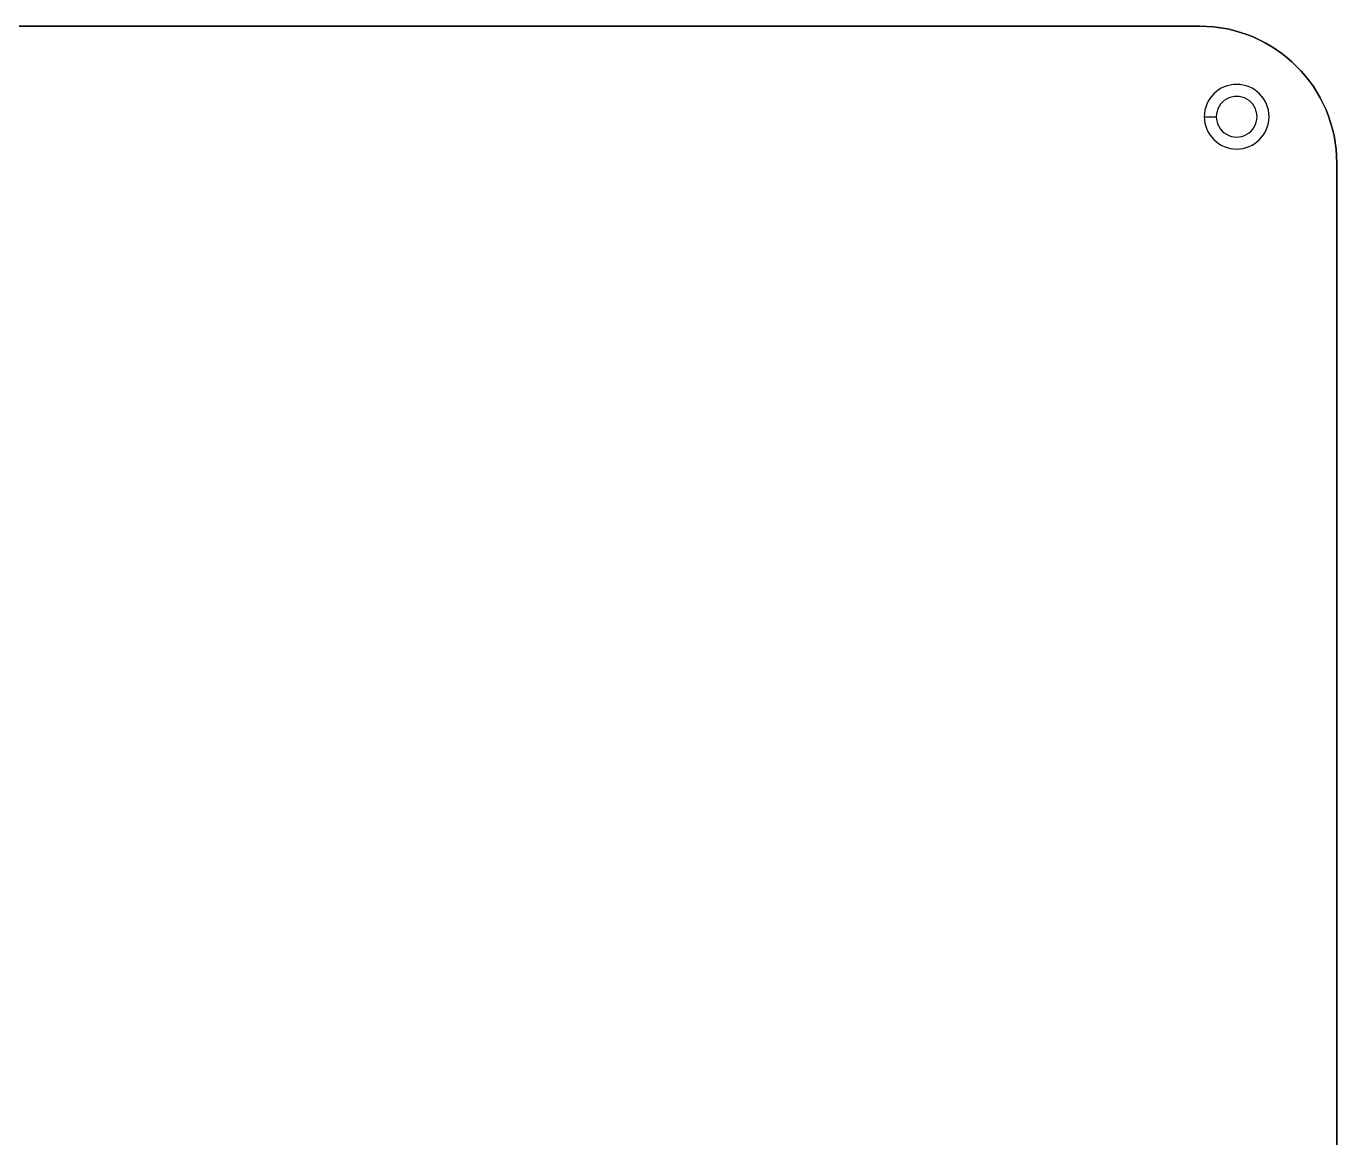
# Model space of a CAD drawing. Header units: centimetres. Extents: x 0 to 20, y 0 to 12.6.
# Drawn here: x 12.95 to 20.03, y 6.58 to 12.59 of the extents above; entities that cross this region are included whole.
import ezdxf

# ---------------------------------------------------------------- set-up
doc = ezdxf.new("R2010")
doc.units = ezdxf.units.CM
doc.layers.add('Part__Feature002', color=7, linetype='CONTINUOUS')

msp = doc.modelspace()

# ---------------------------------------------------------------- linework, layer by layer
at = {"layer": 'Part__Feature002', "color": 7}
for points in [[(20.03478, 0.754063), (20.03478, 11.851746), (20.033827, 11.88982), (20.030943, 11.927417), (20.026234, 11.964459), (20.019725, 12.000892), (20.011443, 12.036717), (20.001442, 12.071827), (19.989774, 12.106249), (19.976492, 12.139878), (19.961622, 12.172686), (19.945245, 12.204621), (19.927385, 12.23563), (19.908097, 12.265713), (19.887433, 12.294738), (19.865446, 12.322731), (19.84211, 12.349639), (19.817583, 12.375383), (19.791839, 12.399937), (19.764958, 12.42322), (19.736965, 12.445233), (19.707913, 12.465924), (19.67783, 12.485185), (19.646821, 12.503045), (19.614859, 12.519449), (19.582078, 12.534292), (19.548449, 12.547574), (19.514027, 12.559242), (19.47889, 12.569217), (19.443092, 12.577525), (19.406632, 12.584034), (19.369617, 12.588743), (19.33202, 12.591627), (19.293973, 12.59258), (0.75407, 12.59258)], [(19.293973, 12.59258), (19.293973, 12.59258), (0.75407, 12.59258)], [(0.75407, 12.59258), (19.293973, 12.59258)], [(0.75407, 12.59258), (19.293973, 12.59258), (19.33202, 12.591627), (19.369617, 12.588743), (19.406632, 12.584034), (19.443092, 12.577525), (19.47889, 12.569217), (19.514027, 12.559242), (19.548449, 12.547574), (19.582078, 12.534292), (19.614859, 12.519449), (19.646821, 12.503045), (19.67783, 12.485185), (19.707913, 12.465924), (19.736965, 12.445233), (19.764958, 12.42322), (19.791839, 12.399937), (19.817583, 12.375383), (19.84211, 12.349639), (19.865446, 12.322731), (19.887433, 12.294738), (19.908097, 12.265713), (19.927385, 12.23563), (19.945245, 12.204621), (19.961622, 12.172686), (19.976492, 12.139878), (19.989774, 12.106249), (20.001442, 12.071827), (20.011443, 12.036717), (20.019725, 12.000892), (20.026234, 11.964459), (20.030943, 11.927417), (20.033827, 11.88982), (20.03478, 11.851746), (20.03478, 0.754063)], [(19.33202, 12.591627), (19.33202, 12.591627), (19.293973, 12.59258)], [(19.293973, 12.59258), (19.33202, 12.591627)], [(19.369617, 12.588743), (19.369617, 12.588743), (19.33202, 12.591627)], [(19.33202, 12.591627), (19.369617, 12.588743)], [(19.406632, 12.584034), (19.406632, 12.584034), (19.369617, 12.588743)], [(19.369617, 12.588743), (19.406632, 12.584034)], [(19.443092, 12.577525), (19.443092, 12.577525), (19.406632, 12.584034)], [(19.406632, 12.584034), (19.443092, 12.577525)], [(19.47889, 12.569217), (19.47889, 12.569217), (19.443092, 12.577525)], [(19.443092, 12.577525), (19.47889, 12.569217)], [(19.514027, 12.559242), (19.514027, 12.559242), (19.47889, 12.569217)], [(19.47889, 12.569217), (19.514027, 12.559242)], [(19.548449, 12.547574), (19.548449, 12.547574), (19.514027, 12.559242)], [(19.514027, 12.559242), (19.548449, 12.547574)], [(19.582078, 12.534292), (19.582078, 12.534292), (19.548449, 12.547574)], [(19.548449, 12.547574), (19.582078, 12.534292)], [(19.614859, 12.519449), (19.614859, 12.519449), (19.582078, 12.534292)], [(19.582078, 12.534292), (19.614859, 12.519449)], [(19.646821, 12.503045), (19.646821, 12.503045), (19.614859, 12.519449)], [(19.614859, 12.519449), (19.646821, 12.503045)], [(19.67783, 12.485185), (19.67783, 12.485185), (19.646821, 12.503045)], [(19.646821, 12.503045), (19.67783, 12.485185)], [(19.707913, 12.465924), (19.707913, 12.465924), (19.67783, 12.485185)], [(19.67783, 12.485185), (19.707913, 12.465924)], [(19.736965, 12.445233), (19.736965, 12.445233), (19.707913, 12.465924)], [(19.707913, 12.465924), (19.736965, 12.445233)], [(19.764958, 12.42322), (19.764958, 12.42322), (19.736965, 12.445233)], [(19.736965, 12.445233), (19.764958, 12.42322)], [(19.791839, 12.399937), (19.791839, 12.399937), (19.764958, 12.42322)], [(19.764958, 12.42322), (19.791839, 12.399937)], [(19.817583, 12.375383), (19.817583, 12.375383), (19.791839, 12.399937)], [(19.791839, 12.399937), (19.817583, 12.375383)], [(19.84211, 12.349639), (19.84211, 12.349639), (19.817583, 12.375383)], [(19.817583, 12.375383), (19.84211, 12.349639)], [(19.865446, 12.322731), (19.865446, 12.322731), (19.84211, 12.349639)], [(19.84211, 12.349639), (19.865446, 12.322731)], [(19.887433, 12.294738), (19.887433, 12.294738), (19.865446, 12.322731)], [(19.865446, 12.322731), (19.887433, 12.294738)], [(19.908097, 12.265713), (19.908097, 12.265713), (19.887433, 12.294738)], [(19.887433, 12.294738), (19.908097, 12.265713)], [(19.927385, 12.23563), (19.927385, 12.23563), (19.908097, 12.265713)], [(19.908097, 12.265713), (19.927385, 12.23563)], [(19.945245, 12.204621), (19.945245, 12.204621), (19.927385, 12.23563)], [(19.927385, 12.23563), (19.945245, 12.204621)], [(19.961622, 12.172686), (19.961622, 12.172686), (19.945245, 12.204621)], [(19.945245, 12.204621), (19.961622, 12.172686)], [(19.976492, 12.139878), (19.976492, 12.139878), (19.961622, 12.172686)], [(19.961622, 12.172686), (19.976492, 12.139878)], [(19.989774, 12.106249), (19.989774, 12.106249), (19.976492, 12.139878)], [(19.976492, 12.139878), (19.989774, 12.106249)], [(19.3185, 12.103339), (19.383508, 12.103339)], [(19.3185, 12.103339), (19.383508, 12.103339)], [(20.001442, 12.071827), (20.001442, 12.071827), (19.989774, 12.106249)], [(19.989774, 12.106249), (20.001442, 12.071827)], [(20.011443, 12.036717), (20.011443, 12.036717), (20.001442, 12.071827)], [(20.001442, 12.071827), (20.011443, 12.036717)], [(20.019725, 12.000892), (20.019725, 12.000892), (20.011443, 12.036717)], [(20.011443, 12.036717), (20.019725, 12.000892)], [(20.026234, 11.964459), (20.026234, 11.964459), (20.019725, 12.000892)], [(20.019725, 12.000892), (20.026234, 11.964459)], [(20.030943, 11.927417), (20.030943, 11.927417), (20.026234, 11.964459)], [(20.026234, 11.964459), (20.030943, 11.927417)], [(20.033827, 11.88982), (20.033827, 11.88982), (20.030943, 11.927417)], [(20.030943, 11.927417), (20.033827, 11.88982)], [(20.03478, 11.851746), (20.03478, 11.851746), (20.033827, 11.88982)], [(20.033827, 11.88982), (20.03478, 11.851746)], [(20.03478, 0.754063), (20.03478, 0.754063), (20.03478, 11.851746)], [(20.03478, 11.851746), (20.03478, 0.754063)]]:
    msp.add_lwpolyline(points, dxfattribs=at)
for points in [[(19.293973, 12.59258)], [(19.33202, 12.591627)], [(19.369617, 12.588743)], [(19.406632, 12.584034)], [(19.443092, 12.577525)], [(19.47889, 12.569217)], [(19.514027, 12.559242)], [(19.548449, 12.547574)], [(19.582078, 12.534292)], [(19.614859, 12.519449)], [(19.646821, 12.503045)], [(19.67783, 12.485185)], [(19.707913, 12.465924)], [(19.736965, 12.445233)], [(19.764958, 12.42322)], [(19.791839, 12.399937)], [(19.817583, 12.375383)], [(19.84211, 12.349639)], [(19.865446, 12.322731)], [(19.887433, 12.294738)], [(19.908097, 12.265713)], [(19.927385, 12.23563)], [(19.945245, 12.204621)], [(19.961622, 12.172686)], [(19.976492, 12.139878)], [(19.383508, 12.103339)], [(19.383508, 12.103339)], [(19.603506, 12.103333)], [(19.603506, 12.103333)], [(19.603506, 12.103333)], [(19.603506, 12.103333)], [(19.668506, 12.103333)], [(19.668506, 12.103333)], [(19.989774, 12.106249)], [(20.001442, 12.071827)], [(20.011443, 12.036717)], [(20.019725, 12.000892)], [(20.026234, 11.964459)], [(20.030943, 11.927417)], [(20.033827, 11.88982)], [(20.03478, 11.851746)]]:
    msp.add_lwpolyline(points, close=True, dxfattribs=at)
for points in [[(19.493506, 12.278167), (19.396921, 12.278167), (19.318598, 12.199918), (19.318506, 12.103333)], [(19.493506, 12.278167), (19.396921, 12.278167), (19.318598, 12.199918), (19.318506, 12.103333)], [(19.668506, 12.103333), (19.668414, 12.199918), (19.59009, 12.278167), (19.493506, 12.278167)], [(19.668506, 12.103333), (19.668414, 12.199918), (19.59009, 12.278167), (19.493506, 12.278167)], [(19.438506, 12.198596), (19.404472, 12.178947), (19.383506, 12.142633), (19.383506, 12.103333)], [(19.438506, 12.198596), (19.404472, 12.178947), (19.383506, 12.142633), (19.383506, 12.103333)], [(19.438506, 12.198596), (19.404472, 12.178947), (19.383506, 12.142633), (19.383506, 12.103333)], [(19.438506, 12.198596), (19.404472, 12.178947), (19.383506, 12.142633), (19.383506, 12.103333)], [(19.548506, 12.198596), (19.514471, 12.218246), (19.47254, 12.218246), (19.438506, 12.198596)], [(19.548506, 12.198596), (19.514471, 12.218246), (19.47254, 12.218246), (19.438506, 12.198596)], [(19.548506, 12.198596), (19.514471, 12.218246), (19.47254, 12.218246), (19.438506, 12.198596)], [(19.548506, 12.198596), (19.514471, 12.218246), (19.47254, 12.218246), (19.438506, 12.198596)], [(19.603506, 12.103333), (19.603506, 12.142633), (19.58254, 12.178947), (19.548506, 12.198596)], [(19.603506, 12.103333), (19.603506, 12.142633), (19.58254, 12.178947), (19.548506, 12.198596)], [(19.603506, 12.103333), (19.603506, 12.142633), (19.58254, 12.178947), (19.548506, 12.198596)], [(19.603506, 12.103333), (19.603506, 12.142633), (19.58254, 12.178947), (19.548506, 12.198596)], [(19.318506, 12.103333), (19.318598, 12.006749), (19.396921, 11.9285), (19.493506, 11.9285)], [(19.318506, 12.103333), (19.318598, 12.006749), (19.396921, 11.9285), (19.493506, 11.9285)], [(19.383506, 12.103333), (19.383506, 12.064034), (19.404472, 12.02772), (19.438506, 12.008071)], [(19.383506, 12.103333), (19.383506, 12.064034), (19.404472, 12.02772), (19.438506, 12.008071)], [(19.383506, 12.103333), (19.383506, 12.064034), (19.404472, 12.02772), (19.438506, 12.008071)], [(19.383506, 12.103333), (19.383506, 12.064034), (19.404472, 12.02772), (19.438506, 12.008071)], [(19.493506, 11.9285), (19.59009, 11.9285), (19.668414, 12.006749), (19.668506, 12.103333)], [(19.493506, 11.9285), (19.59009, 11.9285), (19.668414, 12.006749), (19.668506, 12.103333)], [(19.548506, 12.008071), (19.58254, 12.02772), (19.603506, 12.064034), (19.603506, 12.103333)], [(19.548506, 12.008071), (19.58254, 12.02772), (19.603506, 12.064034), (19.603506, 12.103333)], [(19.548506, 12.008071), (19.58254, 12.02772), (19.603506, 12.064034), (19.603506, 12.103333)], [(19.548506, 12.008071), (19.58254, 12.02772), (19.603506, 12.064034), (19.603506, 12.103333)], [(19.438506, 12.008071), (19.47254, 11.988421), (19.514471, 11.988421), (19.548506, 12.008071)], [(19.438506, 12.008071), (19.47254, 11.988421), (19.514471, 11.988421), (19.548506, 12.008071)], [(19.438506, 12.008071), (19.47254, 11.988421), (19.514471, 11.988421), (19.548506, 12.008071)], [(19.438506, 12.008071), (19.47254, 11.988421), (19.514471, 11.988421), (19.548506, 12.008071)]]:
    msp.add_open_spline(points, degree=3, dxfattribs=at)

doc.saveas('drawing.dxf')
